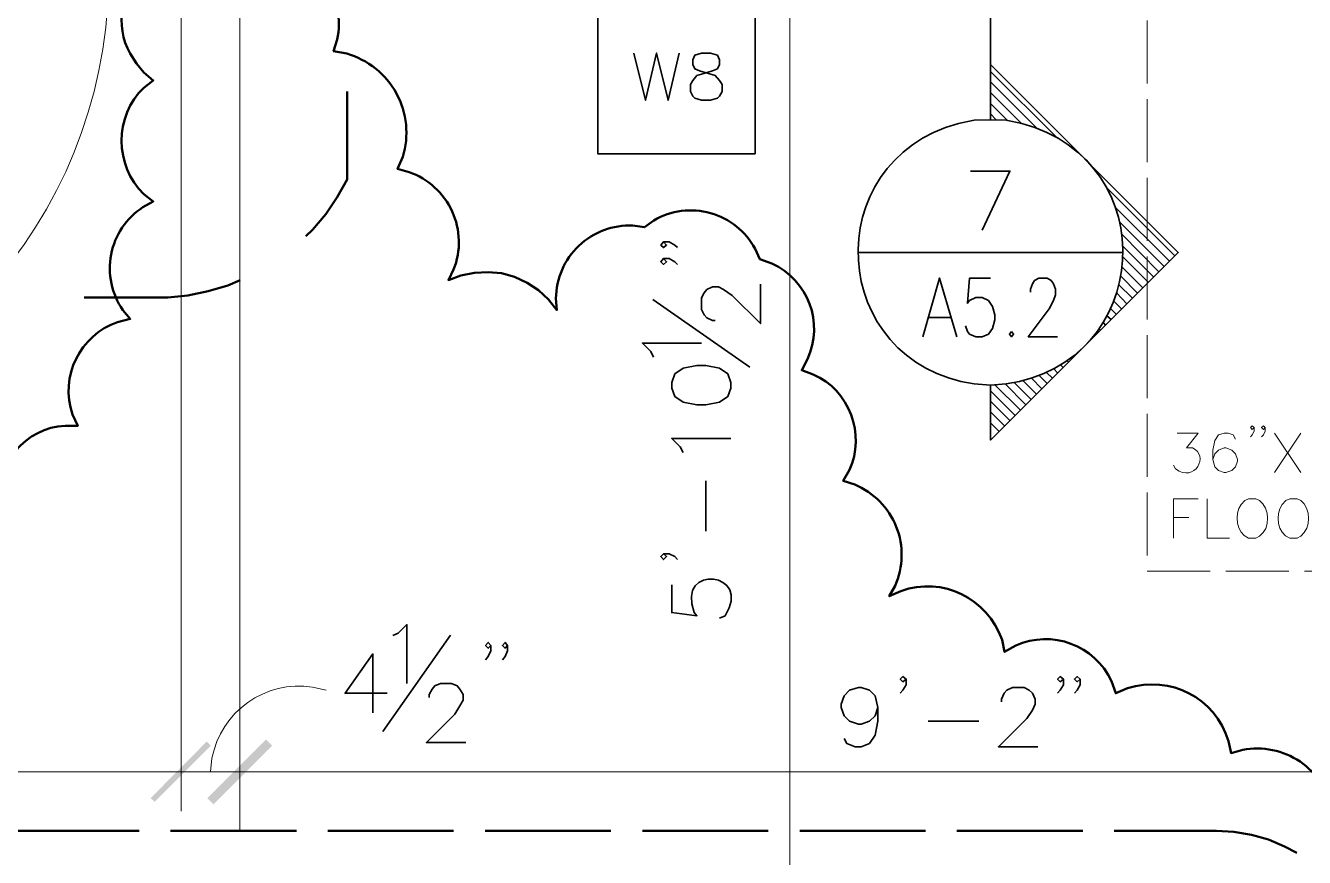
# Model space of a CAD drawing. Header units: inches. Extents: x 5 to 516, y -193 to 129.
# Drawn here: x 82.59 to 90.72, y 71.14 to 76.43 of the extents above; entities that cross this region are included whole.
import ezdxf

# ---------------------------------------------------------------- set-up
doc = ezdxf.new("R2010")
doc.units = ezdxf.units.IN
doc.header["$MEASUREMENT"] = 0
doc.linetypes.add('PDF_IMPORT', pattern=[1, 0.8, -0.2])
doc.layers.add('PDF_Geometry', color=7, linetype='Continuous')
doc.layers.add('PDF_Solid Fills', color=7, linetype='Continuous')

msp = doc.modelspace()

# ---------------------------------------------------------------- hatches: boundary and pattern name
at = {"layer": 'PDF_Solid Fills', "transparency": 33554559}
msp.add_hatch(color=256, dxfattribs=at).paths.add_polyline_path([(83.7436343, 71.8776712), (83.3869687, 71.5176736), (83.4136354, 71.4943403), (83.770301, 71.8510045)])

# ---------------------------------------------------------------- linework, layer by layer
at = {"layer": 'PDF_Geometry', "lineweight": 35}
for points in [[(88.7269689, 87.4476744), (88.7269689, 75.8310064), (88.8269689, 75.8276732), (88.9269689, 75.8076732)], [(86.4603061, 76.2543412), (86.5336394, 75.9543412), (86.6036394, 76.2543412), (86.6769728, 75.9543412), (86.7469728, 76.2543412)], [(88.7269689, 76.1810041), (88.7269689, 75.831004)], [(88.7269689, 74.1443353), (88.7269689, 73.7943353), (89.9203023, 74.9876687), (88.7269689, 76.1810022)], [(88.7269689, 76.1376759), (89.1436356, 75.7210092)], [(88.7269689, 76.0710052), (89.0169689, 75.7810051)], [(88.7269689, 76.0043412), (88.9203022, 75.8110078)], [(88.7269689, 75.9343406), (88.8369689, 75.8243406)], [(88.7269689, 75.8676699), (88.7636355, 75.8310032)], [(88.5236355, 75.8076732), (88.6236355, 75.8276732), (88.7269689, 75.8310064)], [(88.6736377, 75.1276728), (88.8503044, 75.5043395), (88.6003043, 75.5043395)], [(89.4603063, 75.4043384), (89.896973, 74.9676717)], [(89.5169741, 75.2776701), (89.8636408, 74.9343368)], [(89.5469695, 75.181004), (89.8303028, 74.8976706)], [(86.6469719, 75.0543425), (86.6669719, 75.0343425), (86.6469719, 75.0176758), (86.6303053, 75.0343425), (86.6469719, 75.0543425), (86.6836386, 75.0543425), (86.7203053, 75.0343425), (86.736972, 75.0176758)], [(89.5636388, 75.1010072), (89.7969722, 74.8643406)], [(87.8836393, 74.9876717), (89.5703061, 74.9876717)], [(89.5703052, 75.0243403), (89.7636386, 74.831007)], [(86.6469719, 74.9476734), (86.6669719, 74.9276734), (86.6469719, 74.9110067), (86.6303053, 74.9276734), (86.6469719, 74.9476734), (86.6836386, 74.9476734), (86.7203053, 74.9276734), (86.736972, 74.9110067)], [(89.5636388, 74.8943354), (89.6936389, 74.7643354)], [(89.5703052, 74.9576696), (89.7303053, 74.7976695)], [(88.2969694, 74.4510031), (88.403636, 74.8243365), (88.513636, 74.4510031)], [(88.7269689, 74.8243349), (88.5936355, 74.8243349), (88.5803022, 74.6643348), (88.5936355, 74.6810015), (88.6336355, 74.7010015), (88.6736355, 74.7010015), (88.7136355, 74.6810015), (88.7403022, 74.6443348), (88.7536355, 74.5910015), (88.7536355, 74.5576682), (88.7403022, 74.5043348), (88.7136355, 74.4676682), (88.6736355, 74.4510015), (88.6336355, 74.4510015), (88.5936355, 74.4676682), (88.5803022, 74.4843348), (88.5669688, 74.5210015)], [(88.9803055, 74.7343419), (88.9803055, 74.7543419), (88.9936388, 74.7876752), (89.0069721, 74.8076752), (89.0336388, 74.8243419), (89.0869721, 74.8243419), (89.1136388, 74.8076752), (89.1269721, 74.7876752), (89.1403055, 74.7543419), (89.1403055, 74.7176752), (89.1269721, 74.6810086), (89.1003055, 74.6276752), (88.9669721, 74.4510085), (89.1536388, 74.4510085)], [(89.5569724, 74.8343378), (89.6603058, 74.7310045)], [(86.9769687, 74.5543424), (86.960302, 74.5543424), (86.9236354, 74.5710091), (86.9069687, 74.5910091), (86.890302, 74.6243424), (86.890302, 74.6976758), (86.9069687, 74.7310091), (86.9236354, 74.7510091), (86.960302, 74.7676758), (86.9969687, 74.7676758), (87.0303021, 74.7510091), (87.0836354, 74.7143424), (87.2636354, 74.5343424), (87.2636354, 74.7843425)], [(89.5303069, 74.7276687), (89.5936402, 74.6610021)], [(89.5436397, 74.7810067), (89.626973, 74.6976733)], [(87.1969733, 74.2576709), (86.5803066, 74.6876709)], [(89.5103009, 74.6776741), (89.5603009, 74.6276741)], [(88.3369677, 74.5743348), (88.4703011, 74.5743348)], [(89.4669727, 74.5843378), (89.4936394, 74.5610045)], [(89.4903017, 74.6310026), (89.5269684, 74.5943359)], [(89.4169714, 74.5010045), (89.423638, 74.4943378)], [(89.4436369, 74.5443394), (89.4569703, 74.5276728)], [(86.5836378, 74.321005), (86.5669711, 74.3576717), (86.5136378, 74.411005), (86.8903045, 74.411005)], [(89.356967, 74.4276741), (89.356967, 74.4243408)], [(89.3869692, 74.4643359), (89.3903025, 74.4610026)], [(89.2503047, 74.3276714), (89.2569713, 74.3243381)], [(89.2869665, 74.3576736), (89.2902998, 74.3576736)], [(89.1303028, 74.2476747), (89.1536361, 74.221008)], [(89.1736377, 74.2710037), (89.1869711, 74.2576703)], [(89.2136361, 74.2976692), (89.2203028, 74.2910026)], [(88.8803027, 74.1576681), (88.9836361, 74.0543348)], [(88.9336407, 74.1710077), (89.016974, 74.0876744)], [(88.9869719, 74.1876703), (89.0536385, 74.1210036)], [(89.0369664, 74.2043397), (89.0869664, 74.1543397)], [(89.083638, 74.2243389), (89.1203047, 74.1876722)], [(88.8269689, 74.1510068), (88.7269689, 74.1443396), (88.6236355, 74.1510068)], [(88.7269689, 74.1076736), (88.8836355, 73.9510069)], [(88.756971, 74.1443353), (88.916971, 73.9843353)], [(88.8203052, 74.1510085), (88.9503052, 74.0210085)], [(88.7269689, 74.0410028), (88.8503022, 73.9176695)], [(88.7269689, 73.9743389), (88.8169689, 73.8843389)], [(88.7269689, 73.9043383), (88.7803022, 73.851005)], [(86.7736335, 73.7143359), (86.7536335, 73.7510025), (86.7003001, 73.8043359), (87.0769668, 73.8043359)], [(86.9169712, 73.2143358), (86.9169712, 73.5343358)], [(86.6469719, 73.0710049), (86.6669719, 73.0543382), (86.6469719, 73.0343382), (86.6303053, 73.0543382), (86.6469719, 73.0710049), (86.6836386, 73.0710049), (86.7203053, 73.0543382), (86.736972, 73.0343382)], [(86.7003031, 72.8743361), (86.7003031, 72.6976694), (86.8603031, 72.6776694), (86.8436365, 72.6976694)], [(84.9269672, 72.5510057), (84.9603005, 72.5676724), (85.0169672, 72.6210057), (85.0169672, 72.2476723)], [(87.0403031, 72.6776694), (87.0036365, 72.6610027)], [(84.8636398, 71.9410067), (85.2936399, 72.5543401)], [(85.5503057, 72.4876715), (85.5336391, 72.4710049), (85.5169724, 72.4876715), (85.5336391, 72.5076715), (85.5503057, 72.4876715), (85.5503057, 72.4543382), (85.5336391, 72.4176715), (85.5169724, 72.3976715)], [(85.6569681, 72.4876715), (85.6403014, 72.4710049), (85.6236347, 72.4876715), (85.6403014, 72.5076715), (85.6569681, 72.4876715), (85.6569681, 72.4543382), (85.6403014, 72.4176715), (85.6236347, 72.3976715)], [(84.8003057, 72.061007), (84.8003057, 72.4343404), (84.623639, 72.1843403), (84.8903057, 72.1843403)], [(88.1903002, 72.2743401), (88.1703002, 72.2576734), (88.1536336, 72.2743401), (88.1703002, 72.2910067), (88.1903002, 72.2743401), (88.1903002, 72.2376734), (88.1703002, 72.2043401), (88.1536336, 72.1843401)], [(89.1903003, 72.2743401), (89.1703003, 72.2576734), (89.1536337, 72.2743401), (89.1703003, 72.2910067), (89.1903003, 72.2743401), (89.1903003, 72.2376734), (89.1703003, 72.2043401), (89.1536337, 72.1843401)], [(89.2969694, 72.2743401), (89.2769694, 72.2576734), (89.2603028, 72.2743401), (89.2769694, 72.2910067), (89.2969694, 72.2743401), (89.2969694, 72.2376734), (89.2769694, 72.2043401), (89.2603028, 72.1843401)], [(85.156968, 72.157668), (85.156968, 72.177668), (85.176968, 72.2110013), (85.1936347, 72.2310013), (85.2303014, 72.247668), (85.3003014, 72.247668), (85.336968, 72.2310013), (85.3536347, 72.2110013), (85.3736347, 72.177668), (85.3736347, 72.1410013), (85.3536347, 72.1043346), (85.3203014, 72.0510013), (85.1403014, 71.8710013), (85.3903014, 71.8710013)], [(88.0103008, 72.0943406), (87.9936341, 72.0410073), (87.9569674, 72.0076739), (87.9036341, 71.9876739), (87.8869674, 71.9876739), (87.8303008, 72.0076739), (87.7969674, 72.0410073), (87.7769674, 72.0943406), (87.7769674, 72.1143406), (87.7969674, 72.1676739), (87.8303008, 72.2043406), (87.8869674, 72.2210073), (87.9036341, 72.2210073), (87.9569674, 72.2043406), (87.9936341, 72.1676739), (88.0103008, 72.0943406), (88.0103008, 72.0076739), (87.9936341, 71.9176739), (87.9569674, 71.8643406), (87.9036341, 71.8443406), (87.8669674, 71.8443406), (87.8136341, 71.8643406), (87.7969674, 71.8976739)], [(88.7969694, 72.1310024), (88.7969694, 72.1476691), (88.8136361, 72.1843357), (88.8303027, 72.2043357), (88.8669694, 72.2210024), (88.9403027, 72.2210024), (88.9736361, 72.2043357), (88.9936361, 72.1843357), (89.0103028, 72.1476691), (89.0103028, 72.1143357), (88.9936361, 72.0776691), (88.9569694, 72.0243357), (88.7769694, 71.8443357), (89.0269694, 71.8443357)], [(88.3303013, 72.0076707), (88.6536347, 72.0076707)]]:
    msp.add_lwpolyline(points, dxfattribs=at)
at = {"layer": 'PDF_Geometry', "lineweight": 15}
msp.add_lwpolyline([(83.580301, 71.4343407), (83.580301, 76.9210079)], close=True, dxfattribs=at)
at = {"layer": 'PDF_Geometry', "linetype": 'PDF_IMPORT', "lineweight": 15, "ltscale": 0.5}
msp.add_lwpolyline([(92.723636, 72.961006), (92.723636, 76.9610079), (89.7236357, 76.9610063), (89.7236391, 72.9610076), (92.723636, 72.961006)], dxfattribs=at)
at = {"layer": 'PDF_Geometry', "lineweight": 50}
for points in [[(87.3369664, 74.9176746), (87.2602995, 74.9443402), (87.2302998, 75.0110075, 0.423316634), (86.5869664, 75.191007), (86.5269662, 75.1476737), (86.4536329, 75.1576733, 0.424099755), (85.9636329, 74.6943402), (85.9702995, 74.6210064), (85.9169662, 74.6876738), (85.8536329, 74.7476747), (85.7802996, 74.7943412), (85.7002994, 74.8310081), (85.6169661, 74.8543404), (85.5336328, 74.8610068), (85.4469662, 74.8576736), (85.3602995, 74.8410076), (85.2802994, 74.8110072), (85.3136328, 74.8776745, 0.426374404), (85.0302994, 75.4976748), (84.9569661, 75.5176739), (84.9902994, 75.5943409, 0.420072227), (84.6336328, 76.251008), (84.5502994, 76.267674), (84.5736327, 76.3410077, 0.418484021), (84.1969661, 76.9043419)], [(83.3436326, 75.3576737), (83.4036327, 75.3110072), (83.336966, 75.2743403, 0.42186308), (83.2102993, 74.6210064), (83.256966, 74.5643403), (83.176966, 74.5443411, 0.412211168), (82.8902993, 73.9576745), (82.9236326, 73.8843408), (82.8436326, 73.8843408)], [(88.1569666, 72.8343411), (88.0836328, 72.8010074), (88.1202997, 72.8676731, 0.422190133), (87.8636328, 73.5110074), (87.7902996, 73.5343398), (87.8302996, 73.6043403)], [(89.5969666, 72.217674), (89.5236333, 72.1843403), (89.4969664, 72.2610073, 0.411084152), (88.8869666, 72.4876732), (88.8169665, 72.4476731), (88.8002996, 72.5243401)], [(90.9836329, 71.3576733), (90.9036336, 71.3643397), (90.8969664, 71.4376735, 0.41965303), (90.3302998, 71.8243397), (90.2569665, 71.8043405), (90.2403001, 71.8810075)]]:
    msp.add_lwpolyline(points, format="xyb", dxfattribs=at)
at = {"layer": 'PDF_Geometry', "lineweight": 15}
for points in [[(83.256966, 76.7943396), (83.286966, 76.7943413), (83.286966, 76.7543413), (83.1202993, 76.7543413), (83.1136326, 76.5576746, -0.376914522), (80.3169658, 73.7610076), (80.1202991, 73.754341), (80.1202991, 76.7543413), (80.2669657, 76.7543413), (80.2669657, 73.754341)], [(84.5036341, 72.2043395), (84.4169674, 72.2243395, 0.402756597), (83.7769674, 71.7710062), (83.7669674, 71.6843395)]]:
    msp.add_lwpolyline(points, format="xyb", dxfattribs=at)
for points in [[(87.4503032, 76.7943396), (87.4503032, 76.4210063)], [(83.9536327, 71.311006), (83.9536327, 76.5443396), (83.9536327, 71.434339)], [(87.4503032, 76.4210079), (87.4503032, 70.9210075)], [(80.2036324, 71.6843403), (83.5802993, 71.6843403)], [(84.3302994, 71.6843403), (83.9536327, 71.6843403), (83.2036326, 71.6843403), (82.8302993, 71.6843403)], [(93.1203035, 71.6843403), (83.9536361, 71.6843403)], [(84.330301, 71.6843403), (84.7036344, 71.6843403)], [(87.4503032, 71.2943392), (87.4503032, 71.6710059)], [(87.4503032, 69.127674), (87.4503032, 69.5043407), (87.4503032, 71.2943409)]]:
    msp.add_lwpolyline(points, dxfattribs=at)
at = {"layer": 'PDF_Geometry', "lineweight": 35}
for points in [[(87.2303053, 75.6143401), (87.2303053, 76.6143402), (86.2303052, 76.6143402), (86.2303052, 75.6143401)], [(86.8903056, 76.2543412), (86.8469722, 76.2410079), (86.8336389, 76.2110079), (86.8336389, 76.1810079), (86.8469722, 76.1543412), (86.8769722, 76.1410079), (86.9336389, 76.1243412), (86.9769722, 76.1110079), (87.0036389, 76.0810079), (87.0203056, 76.0543412), (87.0203056, 76.0110079), (87.0036389, 75.9810079), (86.9903056, 75.9676745), (86.9469722, 75.9543412), (86.8903056, 75.9543412), (86.8469722, 75.9676745), (86.8336389, 75.9810079), (86.8203056, 76.0110079), (86.8203056, 76.0543412), (86.8336389, 76.0810079), (86.8603056, 76.1110079), (86.9036389, 76.1243412), (86.9603056, 76.1410079), (86.9903056, 76.1543412), (87.0036389, 76.1810079), (87.0036389, 76.2110079), (86.9903056, 76.2410079), (86.9469722, 76.2543412)], [(88.8603036, 74.4843419), (88.8469702, 74.4676752), (88.8603036, 74.4510085), (88.8736369, 74.4676752)], [(86.7003031, 74.1243362), (86.7203031, 74.0710028), (86.7736365, 74.0343362), (86.8603031, 74.0176695), (86.9169698, 74.0176695), (87.0036365, 74.0343362), (87.0569698, 74.0710028), (87.0769698, 74.1243362), (87.0769698, 74.1610028), (87.0569698, 74.2143362), (87.0036365, 74.2510028), (86.9169698, 74.2676695), (86.8603031, 74.2676695), (86.7736365, 74.2510028), (86.7203031, 74.2143362), (86.7003031, 74.1610028)]]:
    msp.add_lwpolyline(points, close=True, dxfattribs=at)
at = {"layer": 'PDF_Geometry', "lineweight": 50}
for points in [[(83.256966, 76.251008), (83.296966, 76.1876739), (83.3436326, 76.1310061), (83.4036327, 76.0810082), (83.3436326, 76.03434)], [(84.373636, 75.0910043), (84.4169693, 75.1310043), (84.5003027, 75.2310043), (84.573636, 75.3376709), (84.6369693, 75.4510043), (84.6369693, 76.0110043)], [(82.9636356, 74.7010031), (83.496969, 74.7010031), (83.6236357, 74.7143365), (83.7536357, 74.7410031), (83.8769691, 74.7776698), (83.956969, 74.8110032)], [(87.6002996, 74.2110078), (87.5269663, 74.2376733), (87.5636332, 74.3076739)], [(90.6736378, 71.1710075), (90.5969712, 71.2110075), (90.4936378, 71.2543408), (90.3869712, 71.2843408), (90.2736378, 71.3043408), (90.1636378, 71.3110075)]]:
    msp.add_lwpolyline(points, dxfattribs=at)
at = {"layer": 'PDF_Geometry', "lineweight": 9}
for points in [[(89.9136382, 73.8376744), (90.0469715, 73.8376744), (89.9736382, 73.744341), (90.0103049, 73.744341)], [(90.2836367, 73.8010058), (90.2703034, 73.8276725), (90.2369701, 73.8376725), (90.2136367, 73.8376725), (90.1769701, 73.8276725), (90.1536367, 73.7910058), (90.1403034, 73.7310058), (90.1403034, 73.6710058), (90.1536367, 73.6243391), (90.1769701, 73.6010058), (90.2136367, 73.5876724), (90.2236367, 73.5876724), (90.2603034, 73.6010058), (90.2836367, 73.6243391), (90.2969701, 73.6610058), (90.2969701, 73.6710058), (90.2836367, 73.7076724), (90.2603034, 73.7310058), (90.2236367, 73.7443391), (90.2136367, 73.7443391), (90.1769701, 73.7310058), (90.1536367, 73.7076724), (90.1403034, 73.6710058)], [(90.4036386, 73.8743361), (90.3903053, 73.8610028), (90.3803053, 73.8743361), (90.3903053, 73.8843361), (90.4036386, 73.8743361), (90.4036386, 73.8510028), (90.3903053, 73.8276695), (90.3803053, 73.8143361)], [(90.4736358, 73.8743361), (90.4636358, 73.8610028), (90.4503025, 73.8743361), (90.4636358, 73.8843361), (90.4736358, 73.8743361), (90.4736358, 73.8510028), (90.4636358, 73.8276695), (90.4503025, 73.8143361)], [(90.5336368, 73.8376744), (90.7003034, 73.5876743)], [(90.7003034, 73.8376744), (90.5336368, 73.5876743)], [(89.9036382, 73.6110077), (89.8903049, 73.634341)], [(89.8903024, 73.1710076), (89.8903024, 73.4210077), (90.0469691, 73.4210077)], [(90.1036373, 73.4210077), (90.1036373, 73.1710076), (90.2469706, 73.1710076)], [(90.4369701, 73.4110077), (90.4136367, 73.4210077), (90.3669701, 73.4210077), (90.3436367, 73.4110077), (90.3203034, 73.384341)], [(90.7003029, 73.4110077), (90.6769696, 73.4210077), (90.6303029, 73.4210077), (90.6036362, 73.4110077), (90.5803029, 73.384341)], [(89.8903024, 73.3010057), (89.9869691, 73.3010057)], [(90.3669701, 73.1710076), (90.4136367, 73.1710076), (90.4369701, 73.184341)], [(90.6303029, 73.1710076), (90.6769696, 73.1710076), (90.7003029, 73.184341)]]:
    msp.add_lwpolyline(points, dxfattribs=at)
at = {"layer": 'PDF_Geometry', "linetype": 'PDF_IMPORT', "lineweight": 50, "ltscale": 1}
msp.add_lwpolyline([(79.5136367, 71.3110018), (90.1636346, 71.3110018)], dxfattribs=at)
at = {"layer": 'PDF_Geometry', "lineweight": 50}
for points in [[(83.3436326, 76.8043392), (83.2015215, 76.6595638), (83.1545771, 76.4312855), (83.256966, 76.251008)], [(83.3436326, 76.03434), (83.1555215, 75.8552865), (83.1555771, 75.5367305), (83.3436326, 75.3576737)], [(87.5636332, 74.3076739), (87.6691329, 74.5451736), (87.5686885, 74.8066737), (87.3369664, 74.9176746)], [(87.8302996, 73.6043403), (87.9346328, 73.8284513), (87.8297999, 74.1148961), (87.6002996, 74.2110078)], [(82.8436326, 73.8843408), (82.5962993, 73.8788409), (82.392077, 73.6343967), (82.4169659, 73.3910072)], [(88.8002996, 72.5243401), (88.7062996, 72.7878408), (88.4227997, 72.9310632), (88.1569666, 72.8343411)], [(90.2403001, 71.8810075), (90.1544109, 72.1565066), (89.8735775, 72.3012854), (89.5969666, 72.217674)]]:
    msp.add_open_spline(points, degree=3, dxfattribs=at)
at = {"layer": 'PDF_Geometry', "lineweight": 35}
for points in [[(88.6236355, 74.1510068), (87.6959132, 74.2873399), (87.6195243, 75.5605071), (88.5236355, 75.8076732)], [(88.9269689, 75.8076732), (89.8347468, 75.5625068), (89.7581912, 74.2857844), (88.8269689, 74.1510068)], [(86.8436365, 72.6976694), (86.7251364, 73.0153361), (87.2200254, 72.9547805), (87.0403031, 72.6776694)]]:
    msp.add_open_spline(points, degree=3, dxfattribs=at)
at = {"layer": 'PDF_Geometry', "lineweight": 9}
for points in [[(90.0103049, 73.744341), (90.1203604, 73.6978966), (90.0269715, 73.5188965), (89.9036382, 73.6110077)], [(90.3203034, 73.384341), (90.2754145, 73.3228965), (90.2870256, 73.2021743), (90.3669701, 73.1710076)], [(90.4369701, 73.184341), (90.5080812, 73.2330076), (90.5046923, 73.3599521), (90.4369701, 73.4110077)], [(90.5803029, 73.384341), (90.5371362, 73.317341), (90.5475251, 73.201341), (90.6303029, 73.1710076)], [(90.7003029, 73.184341), (90.7675251, 73.2337299), (90.7646918, 73.3586188), (90.7003029, 73.4110077)]]:
    msp.add_open_spline(points, degree=3, dxfattribs=at)
at = {"layer": 'PDF_Solid Fills', "lineweight": 35, "transparency": 33554559}
for points in [[(84.1202994, 71.8910054), (83.786966, 71.477672), (83.746966, 71.517672)], [(84.1603045, 71.851007), (84.1203045, 71.891007), (83.7869712, 71.4776736)]]:
    msp.add_solid(points, dxfattribs=at)
at = {"layer": 'PDF_Solid Fills', "lineweight": 9, "transparency": 33554559}
for points in [[(84.1202994, 71.8776726), (83.786966, 71.4943392), (83.7636327, 71.5176725)], [(84.1469717, 71.851007), (84.1203051, 71.8776737), (83.7869717, 71.4943403)]]:
    msp.add_solid(points, dxfattribs=at)

doc.saveas('drawing.dxf')
